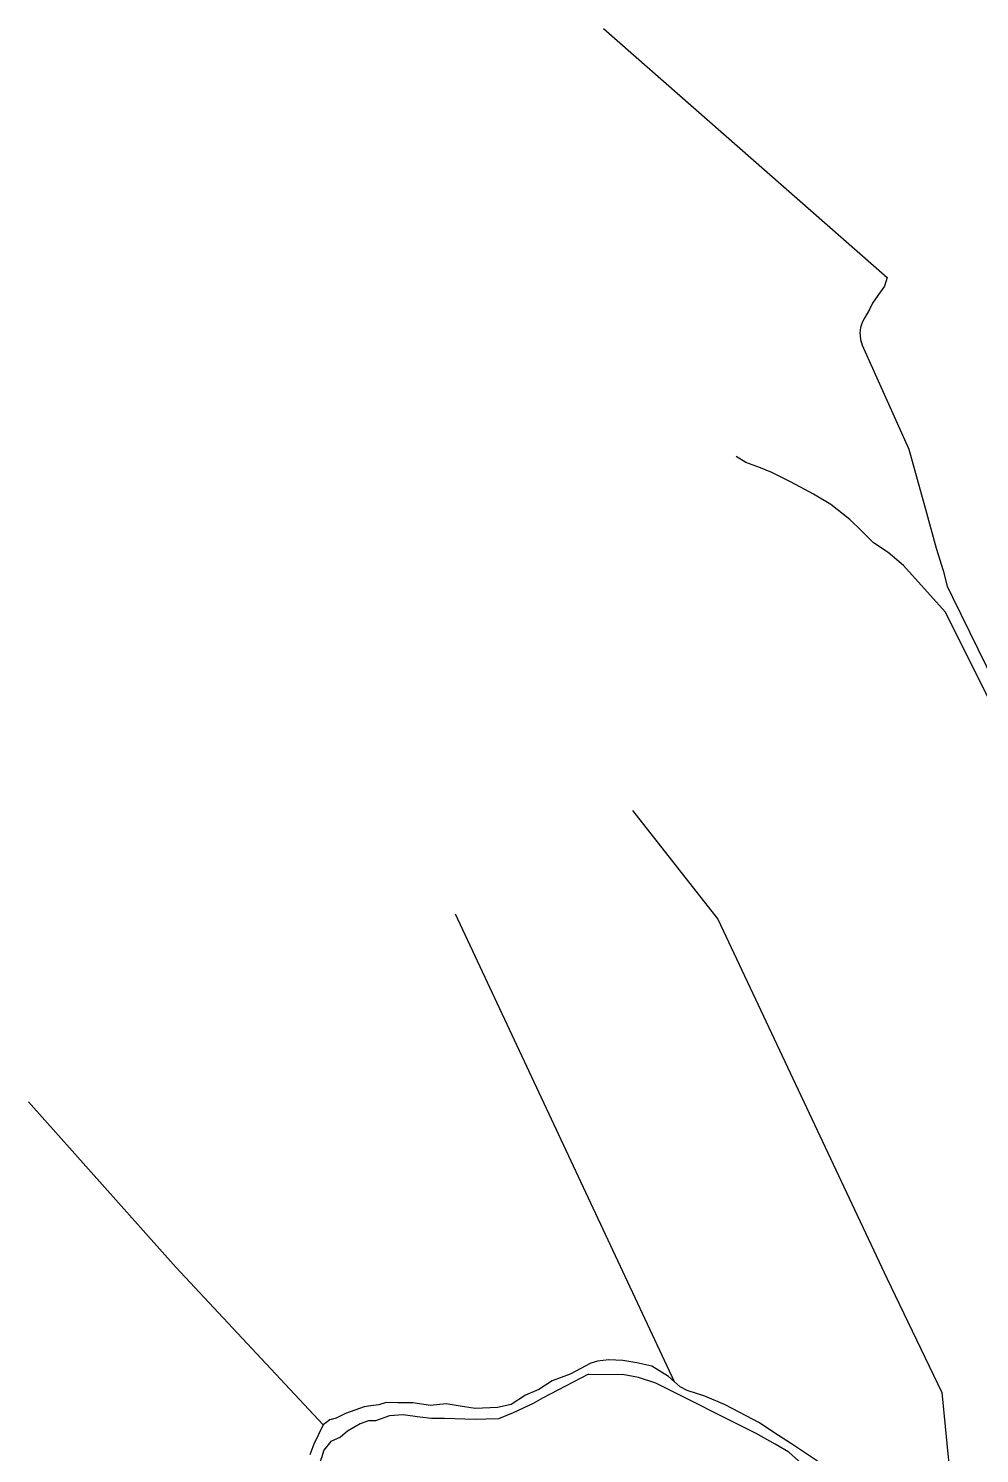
# Model space of a CAD drawing. Header units: millimetres. Extents: x 605783 to 622482, y 1302882 to 1322290.
# Drawn here: x 606963 to 607740, y 1305166 to 1306331 of the extents above; entities that cross this region are included whole.
import ezdxf

# ---------------------------------------------------------------- set-up
doc = ezdxf.new("R2010")
doc.units = ezdxf.units.MM
doc.layers.add('2', color=7, linetype='Continuous')

msp = doc.modelspace()

# ---------------------------------------------------------------- linework, layer by layer
at = {"layer": '2', "color": 1, "linetype": 'Continuous'}
for p, q in [((607311.79703, 1305607.08167), (607490.77303, 1305224.49967)), ((607420.59703, 1305230.73467), (607448.51103, 1305230.38667))]:
    msp.add_line(p, q, dxfattribs=at)
for points in [[(607432.95403, 1306330.94867), (607664.81603, 1306127.21167), (607662.49403, 1306120.35867), (607657.11803, 1306112.50067), (607652.76803, 1306106.41867), (607650.20003, 1306101.09167), (607646.61003, 1306094.75167), (607644.30103, 1306090.44067), (607643.01003, 1306086.37967), (607642.47903, 1306082.05967), (607642.72003, 1306079.51767), (607642.96003, 1306076.72067), (607644.20403, 1306071.88667), (607682.36903, 1305987.10067), (607696.82803, 1305934.94167), (607704.80403, 1305905.93567), (607710.55203, 1305887.86767), (607713.78603, 1305874.89267), (607718.05703, 1305865.98067), (607794.20903, 1305710.89767)], [(608045.17003, 1305274.53167), (607914.28603, 1305358.66667), (607898.87203, 1305373.97767), (607892.56703, 1305382.64467), (607888.03303, 1305389.77867), (607882.21403, 1305394.37667), (607876.42403, 1305404.31167), (607804.03803, 1305550.99367), (607782.28803, 1305714.50267), (607712.15203, 1305854.05967), (607678.05903, 1305891.80867), (607665.66803, 1305902.53267), (607653.51603, 1305910.45967), (607643.66103, 1305920.15767), (607634.31103, 1305929.34367), (607618.62603, 1305941.60567), (607604.44603, 1305950.04967), (607586.20903, 1305960.03367), (607570.50103, 1305967.97467), (607561.12303, 1305971.82367), (607549.20603, 1305975.93767), (607541.35803, 1305981.05167)], [(607456.52003, 1305691.39567), (607526.41703, 1305602.67067), (607664.58303, 1305309.08067), (607709.30703, 1305215.62767), (607731.05903, 1304995.82267)], [(606962.98903, 1305453.42867), (607083.44403, 1305317.99367), (607203.93203, 1305189.16567)], [(607486.09603, 1305228.71267), (607472.42403, 1305237.15367), (607460.24403, 1305239.74367), (607448.82503, 1305241.82167), (607437.14303, 1305242.37667), (607427.99203, 1305241.14267), (607422.64903, 1305239.63867), (607405.58403, 1305230.55667), (607391.07603, 1305225.02267), (607380.11603, 1305217.94967), (607369.16903, 1305213.41867), (607357.44503, 1305205.84067), (607346.25603, 1305203.34367), (607327.96303, 1305202.65267), (607314.25603, 1305204.74067), (607304.35803, 1305206.30467), (607291.39703, 1305205.08567), (607277.18303, 1305207.17467), (607264.73703, 1305207.22467), (607255.34003, 1305207.51567), (607249.23303, 1305205.50667), (607242.87903, 1305204.76967), (607237.28503, 1305203.77467), (607222.01603, 1305198.49867), (607214.37603, 1305194.71667), (607209.28803, 1305193.21167), (607203.93203, 1305189.16567)], [(607420.59703, 1305230.73467), (607383.12803, 1305211.07567), (607375.48403, 1305206.53067), (607359.18703, 1305198.97067), (607346.96903, 1305194.18967), (607336.80603, 1305193.72167), (607327.91503, 1305193.50367), (607303.02603, 1305194.36467), (607292.35703, 1305194.40667), (607282.71003, 1305195.46167), (607269.25703, 1305197.29467), (607258.07703, 1305196.57567), (607246.62403, 1305192.55567), (607240.78203, 1305192.57867), (607234.16503, 1305190.06267), (607223.71803, 1305184.00467), (607217.85003, 1305179.19867), (607209.95703, 1305175.41767), (607204.33203, 1305168.57767), (607202.52103, 1305162.23067), (607200.46103, 1305157.15567), (607195.09103, 1305150.06167)], [(607744.39503, 1304980.13867), (607726.11603, 1304982.24467), (607704.36503, 1305000.12167), (607690.44103, 1305009.07267), (607676.78503, 1305020.56367), (607669.72003, 1305029.74267), (607656.60203, 1305046.82167), (607640.70803, 1305067.47167), (607635.68603, 1305078.67367), (607632.69203, 1305089.10667), (607631.72803, 1305099.02267), (607626.19803, 1305109.97367), (607621.68203, 1305120.91967), (607617.14903, 1305128.30767), (607613.89603, 1305137.72567), (607605.06003, 1305147.92667), (607592.16603, 1305159.66867), (607584.32903, 1305166.81667), (607573.18803, 1305173.46967), (607557.73903, 1305182.17167), (607475.65203, 1305223.16267), (607461.45203, 1305227.79367), (607448.51103, 1305230.38667)], [(607732.78403, 1304994.41867), (607668.79303, 1305046.51867), (607661.22203, 1305055.95367), (607654.66003, 1305064.11167), (607648.61803, 1305074.30267), (607644.60703, 1305084.48467), (607640.87803, 1305100.00267), (607630.08103, 1305123.93667), (607620.77903, 1305142.27267), (607608.67303, 1305158.84067), (607585.63903, 1305174.18167), (607572.98103, 1305182.36467), (607560.32403, 1305190.80267), (607532.45903, 1305205.40067), (607515.73103, 1305212.58267), (607501.27703, 1305217.21467), (607495.45003, 1305220.28767), (607486.09603, 1305228.71267)], [(607203.93203, 1305189.16567), (607196.22903, 1305173.43867), (607192.88003, 1305164.55667)]]:
    msp.add_lwpolyline(points, dxfattribs=at)

doc.saveas('drawing.dxf')
